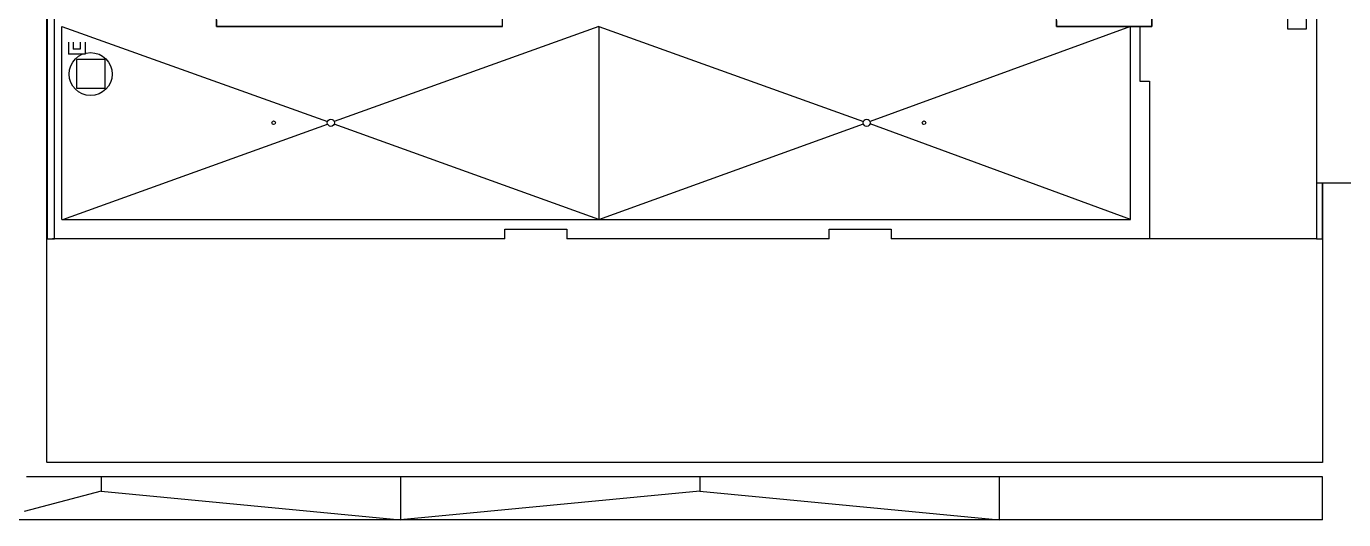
# Model space of a CAD drawing. Header units: inches. Extents: x 1247 to 6173, y 2512 to 6927.
# Drawn here: x 3042 to 4147, y 4207 to 4620 of the extents above; entities that cross this region are included whole.
import ezdxf

# ---------------------------------------------------------------- set-up
doc = ezdxf.new("R2010")
doc.units = ezdxf.units.IN
doc.header["$LTSCALE"] = 0.75
doc.header["$MEASUREMENT"] = 0
for name, color, linetype in [('626_FL5$0$A-BLDG-TWNE', 9, 'CONTINUOUS'), ('626_FL5$0$A-WALL-FULL', 7, 'CONTINUOUS'), ('triGrossAreaLayer', 7, 'CONTINUOUS')]:
    doc.layers.add(name, color=color, linetype=linetype)

msp = doc.modelspace()

# ---------------------------------------------------------------- linework, layer by layer
at = {"layer": '626_FL5$0$A-BLDG-TWNE'}
for p, q in [((4123.8, 4984.4), (4123.8, 4444.2)), ((3059.5, 4254.9), (3059.5, 4929.8)), ((3072, 4458.4), (3072, 4620.4)), ((3072, 4620.4), (3294.8, 4540.6)), ((3522.2, 4620.4), (3300.4, 4540.6)), ((3522.2, 4620.4), (3522.2, 4458.4)), ((3522.2, 4620.4), (3744, 4540.6)), ((3967.9, 4620.4), (3749.6, 4540.6)), ((3967.9, 4458.4), (3967.9, 4620.4)), ((3975.9, 4620.4), (3975.9, 4574.4)), ((3975.9, 4620.4), (3975.9, 4574.4)), ((3077.5, 4607.2), (3077.5, 4597.2)), ((3081.5, 4607.2), (3081.5, 4601.2)), ((3087.5, 4607.2), (3087.5, 4601.2)), ((3091.5, 4607.2), (3091.5, 4597.2)), ((3091.5, 4597.2), (3077.5, 4597.2)), ((3087.5, 4601.2), (3081.5, 4601.2)), ((3975.9, 4574.4), (3983.8, 4574.4)), ((3975.9, 4574.4), (3983.8, 4574.4)), ((3975.9, 4574.4), (3983.8, 4574.4)), ((3975.9, 4574.4), (3983.8, 4574.4)), ((3983.8, 4574.4), (3983.8, 4442.4)), ((3983.8, 4574.4), (3983.8, 4442.4)), ((3073, 4458.4), (3294.8, 4538.5)), ((3522.2, 4458.4), (3300.4, 4538.5)), ((3522.2, 4458.4), (3744, 4538.6)), ((3967.9, 4458.4), (3749.6, 4538.6)), ((4608.8, 4489), (4128.8, 4489)), ((4128.8, 4489), (4128.8, 4254.9)), ((3072, 4458.4), (3967.9, 4458.4)), ((3443.4, 4442.4), (3064.2, 4442.4)), ((3443.4, 4442.4), (3443.4, 4450.4)), ((3443.4, 4450.4), (3495.4, 4450.4)), ((3443.4, 4450.4), (3495.4, 4450.4)), ((3495.4, 4450.4), (3495.4, 4442.4)), ((3715.4, 4442.4), (3495.4, 4442.4)), ((3715.4, 4442.4), (3715.4, 4450.4)), ((3715.4, 4450.4), (3767.4, 4450.4)), ((3715.4, 4450.4), (3767.4, 4450.4)), ((3767.4, 4450.4), (3767.4, 4442.4)), ((3983.8, 4442.4), (3767.4, 4442.4)), ((4123.8, 4442.4), (3983.9, 4442.4)), ((4128.8, 4254.9), (3059.8, 4254.9)), ((4128.8, 4242.9), (3042.3, 4242.9)), ((3104.9, 4242.9), (3104.9, 4230.9)), ((3355.9, 4242.9), (3355.9, 4206.9)), ((3606.9, 4242.9), (3606.9, 4230.9)), ((3857.9, 4242.9), (3857.9, 4206.9)), ((4128.8, 4206.9), (4128.8, 4242.9)), ((3104.9, 4230.9), (3040.4, 4213.8)), ((3104.9, 4230.9), (3355.9, 4206.9)), ((3606.9, 4230.9), (3355.9, 4206.9)), ((3606.9, 4230.9), (3857.9, 4206.9)), ((4128.8, 4206.9), (3014.5, 4206.9))]:
    msp.add_line(p, q, dxfattribs=at)
for points in [[(3066, 4628.4), (3059.8, 4628.4), (3059.8, 4442.4), (3066, 4442.4)], [(4099.6, 4618.2), (4115.6, 4618.2), (4115.6, 4634.2), (4099.6, 4634.2)], [(3084.3, 4568.7), (3108.3, 4568.7), (3108.3, 4592.7), (3084.3, 4592.7)], [(4123.8, 4442.4), (4128.8, 4442.4), (4128.8, 4489), (4123.8, 4489)]]:
    msp.add_lwpolyline(points, close=True, dxfattribs=at)
for centre, radius in [((3096.2, 4580.4), 18), ((3249.6, 4539.6), 1.5), ((3297.6, 4539.6), 3), ((3746.8, 4539.6), 3), ((3794.8, 4539.6), 1.5)]:
    msp.add_circle(centre, radius, dxfattribs=at)
at = {"layer": '626_FL5$0$A-WALL-FULL'}
for p, q in [((3201.8, 4620.4), (3201.8, 4628.4)), ((3441.6, 4620.4), (3441.6, 4628.4)), ((3905.9, 4620.4), (3905.9, 4628.4)), ((3985.9, 4628.4), (3985.9, 4620.4)), ((3441.6, 4620.4), (3201.8, 4620.4)), ((3985.9, 4620.4), (3905.9, 4620.4))]:
    msp.add_line(p, q, dxfattribs=at)
at = {"layer": 'triGrossAreaLayer'}
for points in [[(3201.8, 4625.9), (3201.8, 4620.4), (3441.6, 4620.4), (3441.6, 4625.6)], [(3905.8, 4625.2), (3905.8, 4620.4), (3985.8, 4620.4), (3985.8, 4627)]]:
    msp.add_lwpolyline(points, dxfattribs=at)

doc.saveas('drawing.dxf')
